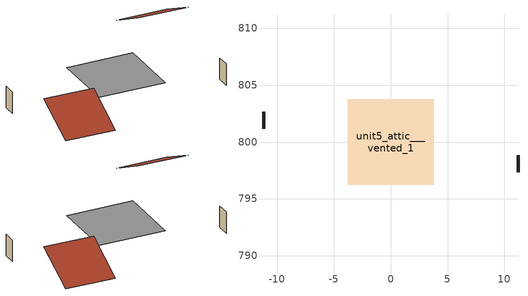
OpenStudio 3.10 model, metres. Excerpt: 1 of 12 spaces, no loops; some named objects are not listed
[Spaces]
unit5_attic___vented_1
 floor to unit5_conditioned_space_1 (unit5_Floor2_5_construction_Reversed): -3.77,796.23 -3.77,803.77 3.77,803.77 3.77,796.23 z2.44
 wall outside (unit5_Wall6_5_construction): 11.19,797.36 11.19,798.81 z0:2.44
 wall outside (unit5_Wall5_5_construction): -11.19,802.64 -11.19,801.19 z0:2.44
 roof outside (unit5_Roof2_5_construction): -5.56,788.81,2.44 -5.56,793.85,4.96 -11.19,793.85,4.96 -11.19,788.81,2.44
 roof outside (unit5_Roof1_5_construction): 5.56,811.19,2.44 5.56,806.15,4.96 11.19,806.15,4.96 11.19,811.19,2.44
[Site]
unit1_Buffalo_Niagara_Intl_Ap_NY: Latitude {deg}=42.93; Longitude {deg}=-78.73; Time Zone {hr}=-5; Elevation {m}=215; Terrain=Suburbs; Keep Site Location Information=Yes
[Site:GroundTemperature:Shallow]
4.30207, 2.29327, 2.1324, 3.08568, 6.91256, 10.7216, 14.0239, 16.1158, 16.2935, 14.5921, 11.374, 7.68183
[Site:WaterMainsTemperature]
Calculation Method=Schedule; Temperature Schedule=unit1_mains_temperature_schedule
[Building]
Building 1
[Construction]
unit5_Floor2_5_construction_Reversed: unit5_gypsum_board, unit5_ceiling_stud_and_cavity, unit5_ceiling_loosefill_ins
unit5_Wall6_5_construction; unit5_Wall5_5_construction: unit5_wood_siding, unit5_osb_sheathing_0_5_in__1, unit5_wall_stud_and_cavity_1
unit5_Roof2_5_construction; unit5_Roof1_5_construction: unit5_asphalt_or_fiberglass_shingles, unit5_roof_rigid_ins, unit5_osb_sheathing_0_5_in_
[Material] Roughness=Rough; Thermal Absorptance=0.9
Name | Thickness {m} | Conductivity {W/m-K} | Density {kg/m3} | Specific Heat {J/kg-K} | Solar Absorptance | Visible Absorptance
unit5_ceiling_stud_and_cavity | 0.1397 | 0.0824711 | 65.682 | 1177.47 | 0.7 | 0.7
unit5_ceiling_loosefill_ins | 0.169333 | 0.0480833 | 16.02 | 1046.75 | 0.7 | 0.7
unit5_wall_stud_and_cavity_1 | 0.1397 | 0.727959 | 139.0536 | 1170.24 | 0.6 | 0.6
unit5_gypsum_board | 0.0127 | 0.160291 | 801 | 837.4 | 0.6 | 0.6
unit5_osb_sheathing_0_5_in__1 | 0.0127 | 0.115458 | 512.64 | 1214.23 | 0.7 | 0.7
unit5_wood_siding | 0.0254 | 0.102417 | 544.68 | 1172.36 | 0.7 | 0.7
unit5_osb_sheathing_0_5_in_ | 0.0127 | 0.115458 | 512.64 | 1214.23 | 0.6 | 0.6
unit5_roof_rigid_ins | 0.00281632 | 0.029427 | 32.04 | 1214.23 | 0.7 | 0.7
unit5_asphalt_or_fiberglass_shingles | 0.00635 | 0.162714 | 1121.4 | 1465.45 | 0.85 | 0.85
[Foundation:Kiva:Settings]
Soil Conductivity {W/m-K}=1.731; Soil Density {kg/m3}=1842.3; Soil Specific Heat {J/kg-K}=418.7; Ground Solar Absorptivity=0.9; Ground Thermal Absorptivity=0.9; Ground Surface Roughness {m}=0.03; Far-Field Width {m}=40; Deep-Ground Boundary Condition=ZeroFlux; Deep-Ground Depth {m}=40; Minimum Cell Dimension {m}=0.2; Maximum Cell Growth Coefficient=3; Simulation Timestep=Timestep
[EnergyManagementSystem:Actuator] Actuated Component Type=OtherEquipment; Actuated Component Control Type=Power Level; Zone or Space=unit5_attic___vented_1
Name | Actuated Component
unit5_central_ac_and_furnace_airloop_0_SupSensLkToDZ_act | unit5_central_ac_and_furnace_airloop_0_SupSensLkToDZ
unit5_central_ac_and_furnace_airloop_0_RetCondToDZ_act | unit5_central_ac_and_furnace_airloop_0_RetCondToDZ
unit5_central_ac_and_furnace_airloop_0_SupCondToDZ_act | unit5_central_ac_and_furnace_airloop_0_SupCondToDZ
unit5_central_ac_and_furnace_airloop_0_SupLatLkToDZ_act | unit5_central_ac_and_furnace_airloop_0_SupLatLkToDZ
[SpaceInfiltration:DesignFlowRate]
unit5_attic_vented_1_duct_leakage_imbalance_infil_flow: Space or SpaceType=unit5_attic___vented_1; Schedule=unit5_Always_On_Discrete; Design Flow Rate Calculation Method=Flow/Space; Design Flow Rate {m3/s}=0; Density Basis=Outdoor
[OtherEquipment] Space or SpaceType=unit5_attic___vented_1; Schedule=unit5_Always_On_Discrete
Name | Other Equipment Definition
unit5_central_ac_and_furnace_airloop_0_SupLatLkToDZ | unit5_central_ac_and_furnace_airloop_0_SupLatLkToDZ
unit5_central_ac_and_furnace_airloop_0_SupSensLkToDZ | unit5_central_ac_and_furnace_airloop_0_SupSensLkToDZ
unit5_central_ac_and_furnace_airloop_0_RetCondToDZ | unit5_central_ac_and_furnace_airloop_0_RetCondToDZ
unit5_central_ac_and_furnace_airloop_0_SupCondToDZ | unit5_central_ac_and_furnace_airloop_0_SupCondToDZ
[OtherEquipment:Definition] Design Level Calculation Method=EquipmentLevel; Design Level {W}=0; Fraction Radiant=0; Fraction Lost=0
Name | Fraction Latent
unit5_central_ac_and_furnace_airloop_0_SupLatLkToDZ | 1
unit5_central_ac_and_furnace_airloop_0_SupSensLkToDZ; unit5_central_ac_and_furnace_airloop_0_RetCondToDZ; unit5_central_ac_and_furnace_airloop_0_SupCondToDZ | 0
[EnergyManagementSystem:Program]
unit1_central_ac_and_furnace_airloop_0_duct_program: Set unit1_central_ac_and_furnace_airloop_AH_MFR = unit1_central_ac_and_furnace_airloop_AH_MFR_s; Set unit1_central_ac_and_furnace_airloop_Fan_RTF = 0; Set unit1_central_ac_and_furnace_airloop_Fan_RTF = unit1_central_ac_and_furnace_airloop_Fan_RTF + unit1_central_ac_and_furnace_airloop_Fan_RTF_s; Set unit1_central_ac_and_furnace_airloop_Fan_RTF = unit1_central_ac_and_furnace_airloop_Fan_RTF + unit1_central_ac_and_furnace_airloop_Fan_RTF_s_1; Set unit1_central_ac_and_furnace_airloop_AH_VFR = unit1_central_ac_and_furnace_airloop_AH_VFR_s; Set unit1_central_ac_and_furnace_airloop_AH_Tout = unit1_central_ac_and_furnace_airloop_AH_Tout_s; Set unit1_central_ac_and_furnace_airloop_AH_Wout = unit1_central_ac_and_furnace_airloop_AH_Wout_s; Set unit1_central_ac_and_furnace_airloop_RA_T = unit1_central_ac_and_furnace_airloop_RA_T_s; Set unit1_central_ac_and_furnace_airloop_Ra_W = unit1_central_ac_and_furnace_airloop_Ra_W_s; Set unit1_central_ac_and_furnace_airloop_0_DZ_T = unit1_central_ac_and_furnace_airloop_0_DZ_T_s; Set unit1_central_ac_and_furnace_airloop_0_DZ_W = unit1_central_ac_and_furnace_airloop_0_DZ_W_s; Run unit1_central_ac_and_furnace_airloop_0_duct_subroutine; Set unit1_central_ac_and_furnace_airloop_0_SupSensLkToCond_act = unit1_central_ac_and_furnace_airloop_0_SupSensLkToCond; Set unit1_central_ac_and_furnace_airloop_0_SupLatLkToCond_act = unit1_central_ac_and_furnace_airloop_0_SupLatLkToCond; Set unit1_central_ac_and_furnace_airloop_0_SupCondToLv_act = unit1_central_ac_and_furnace_airloop_0_SupCondToLv; Set unit1_central_ac_and_furnace_airloop_0_RetSensLkToRP_act = unit1_central_ac_and_furnace_airloop_0_RetSensLkToRP; Set unit1_central_ac_and_furnace_airloop_0_RetLatLkToRP_act = unit1_central_ac_and_furnace_airloop_0_RetLatLkToRP; Set unit1_central_ac_and_furnace_airloop_0_RetCondToRP_act = unit1_central_ac_and_furnace_airloop_0_RetCondToRP; Set unit1_central_ac_and_furnace_airloop_0_RetCondToDZ_act = unit1_central_ac_and_furnace_airloop_0_RetCondToDZ; Set unit1_central_ac_and_furnace_airloop_0_SupCondToDZ_act = unit1_central_ac_and_furnace_airloop_0_SupCondToDZ; Set unit1_central_ac_and_furnace_airloop_0_SupSensLkToDZ_act = unit1_central_ac_and_furnace_airloop_0_SupSensLkToDZ; Set unit1_central_ac_and_furnace_airloop_0_SupLatLkToDZ_act = unit1_central_ac_and_furnace_airloop_0_SupLatLkToDZ; Set unit1_central_ac_and_furnace_airloop_0_ZoneMixDZToCond_mix_act = unit1_central_ac_and_furnace_airloop_0_ZoneMixDZToCond; Set unit1_central_ac_and_furnace_airloop_0_ZoneMixCondToDZ_mix_act = unit1_central_ac_and_furnace_airloop_0_ZoneMixCondToDZ
unit1_fridge_schedule_program: Set Tin = unit1_fridge_tin_s*(9.0/5.0)+32.0; Set unit1_fridge_schedule_act = 0; If (Hour == 0); Set unit1_fridge_schedule_act = (-0.487+0.019*Tin); ElseIf (Hour == 1); Set unit1_fridge_schedule_act = (-0.34+0.016*Tin); ElseIf (Hour == 2); Set unit1_fridge_schedule_act = (-0.37+0.017*Tin); ElseIf (Hour == 3); Set unit1_fridge_schedule_act = (-0.361+0.016*Tin); ElseIf (Hour == 4); Set unit1_fridge_schedule_act = (-0.515+0.018*Tin); ElseIf (Hour == 5); Set unit1_fridge_schedule_act = (-0.684+0.021*Tin); ElseIf (Hour == 6); Set unit1_fridge_schedule_act = (-0.471+0.019*Tin); ElseIf (Hour == 7); Set unit1_fridge_schedule_act = (-0.159+0.015*Tin); ElseIf (Hour == 8); Set unit1_fridge_schedule_act = (-0.079+0.015*Tin); ElseIf (Hour == 9); Set unit1_fridge_schedule_act = (-0.417+0.019*Tin); ElseIf (Hour == 10); Set unit1_fridge_schedule_act = (-0.411+0.018*Tin); ElseIf (Hour == 11); Set unit1_fridge_schedule_act = (-0.386+0.018*Tin); ElseIf (Hour == 12); Set unit1_fridge_schedule_act = (-0.24+0.016*Tin); ElseIf (Hour == 13); Set unit1_fridge_schedule_act = (-0.314+0.017*Tin); ElseIf (Hour == 14); Set unit1_fridge_schedule_act = (-0.16+0.015*Tin); ElseIf (Hour == 15); Set unit1_fridge_schedule_act = (-0.121+0.015*Tin); ElseIf (Hour == 16); Set unit1_fridge_schedule_act = (-0.469+0.02*Tin); ElseIf (Hour == 17); Set unit1_fridge_schedule_act = (-0.412+0.02*Tin); ElseIf (Hour == 18); Set unit1_fridge_schedule_act = (-0.091+0.017*Tin); ElseIf (Hour == 19); Set unit1_fridge_schedule_act = (0.077+0.014*Tin); ElseIf (Hour == 20); Set unit1_fridge_schedule_act = (-0.118+0.016*Tin); ElseIf (Hour == 21); Set unit1_fridge_schedule_act = (-0.247+0.017*Tin); ElseIf (Hour == 22); Set unit1_fridge_schedule_act = (-0.445+0.019*Tin); ElseIf (Hour == 23); Set unit1_fridge_schedule_act = (-0.544+0.02*Tin); EndIf
unit1_water_heater_EC_adj: If WarmupFlag == 0; Set dhw_e_cons = unit1_water_heater_energy + unit1_water_heater_on_cycle_parasitic + unit1_water_heater_off_cycle_parasitic; Set unit1_water_heater_ec_adj_act = 0.0 * dhw_e_cons / 1; EndIf
unit1_central_ac_and_furnace_supply_fan_disaggregate_program_1: Set unit1_central_ac_and_furnace_supply_fan_primary_htg = 0; If unit1_central_ac_and_furnace_htg_coil_s > 0; Set unit1_central_ac_and_furnace_supply_fan_primary_htg = unit1_central_ac_and_furnace_supply_fan_s_1; EndIf
unit1_central_ac_and_furnace_supply_fan_disaggregate_program: Set unit1_central_ac_and_furnace_supply_fan_clg = 0; If unit1_central_ac_and_furnace_clg_coil_s > 0; Set unit1_central_ac_and_furnace_supply_fan_clg = unit1_central_ac_and_furnace_supply_fan_s; EndIf
unit2_infil_program: Set p_m = 0.14; Set p_s = 0.22; Set s_m = 270; Set s_s = 370; Set z_m = 9.99744; Set z_s = 2.4384; Set f_t = (((s_m/z_m)^p_m)*((z_s/s_s)^p_s)); Set Tdiff = unit2_tin_s-unit2_tout_s; Set dT = @Abs Tdiff; Set c = 0.0085; Set Cs = 0.0654; Set Cw = 0.1488; Set n = 0.65; Set sft = (f_t*0.54); Set temp1 = ((c*Cw)*((sft*unit2_site_vw_s)^(2*n)))^2; Set Qinf = (((c*Cs*(dT^n))^2)+temp1)^0.5; Set Qinf = (@Max Qinf 0); Set unit2_mech_vent_house_fan_sensible_load_act = 0.0; Set unit2_mech_vent_house_fan_latent_load_act = 0.0; Set OASupInPb = unit2_out_pb_s; Set OASupInTemp = unit2_tout_s; Set OASupInW = unit2_out_wt_s; Set OASupRho = (@RhoAirFnPbTdbW OASupInPb OASupInTemp OASupInW); Set OASupCp = (@CpAirFnW OASupInW); Set OASupInEnth = (@HFnTdbW OASupInTemp OASupInW); Set ZoneTemp = unit2_tin_s; Set ZoneW = unit2_win_s; Set ZoneCp = (@CpAirFnW ZoneW); Set ZoneAirEnth = (@HFnTdbW ZoneTemp ZoneW); Set unit2_mech_vent_house_fan_cfis_act = 0.0; Set QWHV_cfis_sup = 0.0; Set QWHV_cfis_suppl_sup = 0.0; Set QWHV_cfis_suppl_exh = 0.0; Set Qrange = 0; Set Qrange = Qrange + 0.04719 * unit2_mech_vent_range_fan_0_sch_s; Set Qbath = 0; Set Qbath = Qbath + 0.04719 * unit2_mech_vent_bath_fan_0_sch_s; Set Qdryer = 0; Set Qdryer = Qdryer + 0.0917 * unit2_clothes_dryer_exhaust_0_sch_s; Set QWHV_sup = 0.0; Set QWHV_exh = 0.0; Set Qsupply = QWHV_sup + QWHV_cfis_sup + QWHV_cfis_suppl_sup; Set Qexhaust = Qrange + Qbath + Qdryer + QWHV_exh + QWHV_cfis_suppl_exh; Set Qfan = (@Max Qexhaust Qsupply); Set Qducts = 0; Set Qducts = Qducts - unit2_central_ac_and_furnace_airloop_0_DuctImbalLkSupFanEquivCond; Set Qducts = Qducts + unit2_central_ac_and_furnace_airloop_0_DuctImbalLkExhFanEquivCond; If Qducts < 0; Set Qsupply = Qsupply - Qducts; Else; Set Qexhaust = Qexhaust + Qducts; EndIf; Set Qfan_with_ducts = (@Max Qexhaust Qsupply); Set Qimb = (@Abs (Qsupply - Qexhaust)); If Qinf + Qimb > 0; Set Qtot = Qfan_with_ducts + (Qinf^2) / (Qinf + Qimb); Else; Set Qtot = Qfan_with_ducts; EndIf; Set Qinf_adj = Qtot - Qfan; Set unit2_infil_flow_act = Qinf_adj; Set unit2_infil_program_Qinf = Qinf_adj; Set unit2_infil_program_Qfan = Qfan; Set Qload = Qfan; Set Effectiveness_Sens = 0.0; Set Effectiveness_Lat = 0.0; Set Fan_MFR = Qload * OASupRho; Set ZoneInEnth = OASupInEnth; Set ZoneInTemp = OASupInTemp; Set FanTotalToCond = Fan_MFR * (ZoneInEnth - ZoneAirEnth); Set FanSensToCond = Fan_MFR * ZoneCp * (ZoneInTemp - ZoneTemp); Set FanLatToCond = FanTotalToCond - FanSensToCond; Set unit2_mech_vent_house_fan_sensible_load_act = unit2_mech_vent_house_fan_sensible_load_act + FanSensToCond; Set unit2_mech_vent_house_fan_latent_load_act = unit2_mech_vent_house_fan_latent_load_act + FanLatToCond
unit2_natural_vent_program: Set Tin = unit2_tin_s; Set Tout = unit2_tout_s; Set Wout = unit2_out_wt_s; Set Pbar = unit2_out_pb_s; Set Phiout = (@RhFnTdbWPb Tout Wout Pbar); Set MaxHR = 0.0115; Set Tnvsp = (unit2_htg_sp_s + unit2_clg_sp_s) / 2; Set NVavail = unit2_natural_vent_s; Set ClgSsnAvail = unit2_cool_season; Set Qnv = 0; Set Qwhf = 0; Set unit2_whole_house_fan_act = 0; If ((Wout < MaxHR) && (Tin > Tout) && (Tin > Tnvsp) && (ClgSsnAvail > 0)); Set WHF_Flow = 0; Set Adj = (Tin-Tnvsp)/(Tin-Tout); Set Adj = (@Min Adj 1); Set Adj = (@Max Adj 0); If (WHF_Flow > 0); Set Qwhf = WHF_Flow*Adj; Set WHF_W = 0; Set unit2_whole_house_fan_act = WHF_W*Adj; ElseIf (NVavail > 0); Set NVArea = 5639.400334080001; Set Cs = 8.968567957270247e-05; Set Cw = 2.2169590796800036e-05; Set Tdiff = Tin-Tout; Set dT = (@Abs Tdiff); Set Vwind = unit2_site_vw_s; Set SGNV = NVArea*Adj*((((Cs*dT)+(Cw*(Vwind^2)))^0.5)/1000); Set MaxNV = 0.7689597007872001; Set Qnv = (@Min SGNV MaxNV); EndIf; EndIf; Set unit2_natural_vent_flow_act = Qnv; Set unit2_whole_house_fan_flow_act = Qwhf; Set unit2_natural_vent_program_Qnv = Qnv; Set unit2_natural_vent_program_Qwhf = Qwhf
unit2_central_ac_and_furnace_airloop_0_duct_program: Set unit2_central_ac_and_furnace_airloop_AH_MFR = unit2_central_ac_and_furnace_airloop_AH_MFR_s; Set unit2_central_ac_and_furnace_airloop_Fan_RTF = 0; Set unit2_central_ac_and_furnace_airloop_Fan_RTF = unit2_central_ac_and_furnace_airloop_Fan_RTF + unit2_central_ac_and_furnace_airloop_Fan_RTF_s; Set unit2_central_ac_and_furnace_airloop_Fan_RTF = unit2_central_ac_and_furnace_airloop_Fan_RTF + unit2_central_ac_and_furnace_airloop_Fan_RTF_s_1; Set unit2_central_ac_and_furnace_airloop_AH_VFR = unit2_central_ac_and_furnace_airloop_AH_VFR_s; Set unit2_central_ac_and_furnace_airloop_AH_Tout = unit2_central_ac_and_furnace_airloop_AH_Tout_s; Set unit2_central_ac_and_furnace_airloop_AH_Wout = unit2_central_ac_and_furnace_airloop_AH_Wout_s; Set unit2_central_ac_and_furnace_airloop_RA_T = unit2_central_ac_and_furnace_airloop_RA_T_s; Set unit2_central_ac_and_furnace_airloop_Ra_W = unit2_central_ac_and_furnace_airloop_Ra_W_s; Set unit2_central_ac_and_furnace_airloop_0_DZ_T = unit2_central_ac_and_furnace_airloop_0_DZ_T_s; Set unit2_central_ac_and_furnace_airloop_0_DZ_W = unit2_central_ac_and_furnace_airloop_0_DZ_W_s; Run unit2_central_ac_and_furnace_airloop_0_duct_subroutine; Set unit2_central_ac_and_furnace_airloop_0_SupSensLkToCond_act = unit2_central_ac_and_furnace_airloop_0_SupSensLkToCond; Set unit2_central_ac_and_furnace_airloop_0_SupLatLkToCond_act = unit2_central_ac_and_furnace_airloop_0_SupLatLkToCond; Set unit2_central_ac_and_furnace_airloop_0_SupCondToLv_act = unit2_central_ac_and_furnace_airloop_0_SupCondToLv; Set unit2_central_ac_and_furnace_airloop_0_RetSensLkToRP_act = unit2_central_ac_and_furnace_airloop_0_RetSensLkToRP; Set unit2_central_ac_and_furnace_airloop_0_RetLatLkToRP_act = unit2_central_ac_and_furnace_airloop_0_RetLatLkToRP; Set unit2_central_ac_and_furnace_airloop_0_RetCondToRP_act = unit2_central_ac_and_furnace_airloop_0_RetCondToRP; Set unit2_central_ac_and_furnace_airloop_0_RetCondToDZ_act = unit2_central_ac_and_furnace_airloop_0_RetCondToDZ; Set unit2_central_ac_and_furnace_airloop_0_SupCondToDZ_act = unit2_central_ac_and_furnace_airloop_0_SupCondToDZ; Set unit2_central_ac_and_furnace_airloop_0_SupSensLkToDZ_act = unit2_central_ac_and_furnace_airloop_0_SupSensLkToDZ; Set unit2_central_ac_and_furnace_airloop_0_SupLatLkToDZ_act = unit2_central_ac_and_furnace_airloop_0_SupLatLkToDZ
unit2_fridge_schedule_program: Set Tin = unit2_fridge_tin_s*(9.0/5.0)+32.0; Set unit2_fridge_schedule_act = 0; If (Hour == 0); Set unit2_fridge_schedule_act = (-0.487+0.019*Tin); ElseIf (Hour == 1); Set unit2_fridge_schedule_act = (-0.34+0.016*Tin); ElseIf (Hour == 2); Set unit2_fridge_schedule_act = (-0.37+0.017*Tin); ElseIf (Hour == 3); Set unit2_fridge_schedule_act = (-0.361+0.016*Tin); ElseIf (Hour == 4); Set unit2_fridge_schedule_act = (-0.515+0.018*Tin); ElseIf (Hour == 5); Set unit2_fridge_schedule_act = (-0.684+0.021*Tin); ElseIf (Hour == 6); Set unit2_fridge_schedule_act = (-0.471+0.019*Tin); ElseIf (Hour == 7); Set unit2_fridge_schedule_act = (-0.159+0.015*Tin); ElseIf (Hour == 8); Set unit2_fridge_schedule_act = (-0.079+0.015*Tin); ElseIf (Hour == 9); Set unit2_fridge_schedule_act = (-0.417+0.019*Tin); ElseIf (Hour == 10); Set unit2_fridge_schedule_act = (-0.411+0.018*Tin); ElseIf (Hour == 11); Set unit2_fridge_schedule_act = (-0.386+0.018*Tin); ElseIf (Hour == 12); Set unit2_fridge_schedule_act = (-0.24+0.016*Tin); ElseIf (Hour == 13); Set unit2_fridge_schedule_act = (-0.314+0.017*Tin); ElseIf (Hour == 14); Set unit2_fridge_schedule_act = (-0.16+0.015*Tin); ElseIf (Hour == 15); Set unit2_fridge_schedule_act = (-0.121+0.015*Tin); ElseIf (Hour == 16); Set unit2_fridge_schedule_act = (-0.469+0.02*Tin); ElseIf (Hour == 17); Set unit2_fridge_schedule_act = (-0.412+0.02*Tin); ElseIf (Hour == 18); Set unit2_fridge_schedule_act = (-0.091+0.017*Tin); ElseIf (Hour == 19); Set unit2_fridge_schedule_act = (0.077+0.014*Tin); ElseIf (Hour == 20); Set unit2_fridge_schedule_act = (-0.118+0.016*Tin); ElseIf (Hour == 21); Set unit2_fridge_schedule_act = (-0.247+0.017*Tin); ElseIf (Hour == 22); Set unit2_fridge_schedule_act = (-0.445+0.019*Tin); ElseIf (Hour == 23); Set unit2_fridge_schedule_act = (-0.544+0.02*Tin); EndIf
unit2_water_heater_EC_adj: If WarmupFlag == 0; Set dhw_e_cons = unit2_water_heater_energy + unit2_water_heater_on_cycle_parasitic + unit2_water_heater_off_cycle_parasitic; Set unit2_water_heater_ec_adj_act = 0.0 * dhw_e_cons / 1; EndIf
unit2_central_ac_and_furnace_supply_fan_disaggregate_program_1: Set unit2_central_ac_and_furnace_supply_fan_primary_htg = 0; If unit2_central_ac_and_furnace_htg_coil_s > 0; Set unit2_central_ac_and_furnace_supply_fan_primary_htg = unit2_central_ac_and_furnace_supply_fan_s_1; EndIf
unit2_central_ac_and_furnace_supply_fan_disaggregate_program: Set unit2_central_ac_and_furnace_supply_fan_clg = 0; If unit2_central_ac_and_furnace_clg_coil_s > 0; Set unit2_central_ac_and_furnace_supply_fan_clg = unit2_central_ac_and_furnace_supply_fan_s; EndIf
unit3_infil_program: Set p_m = 0.14; Set p_s = 0.22; Set s_m = 270; Set s_s = 370; Set z_m = 9.99744; Set z_s = 2.4384; Set f_t = (((s_m/z_m)^p_m)*((z_s/s_s)^p_s)); Set Tdiff = unit3_tin_s-unit3_tout_s; Set dT = @Abs Tdiff; Set c = 0.0085; Set Cs = 0.0654; Set Cw = 0.1488; Set n = 0.65; Set sft = (f_t*0.54); Set temp1 = ((c*Cw)*((sft*unit3_site_vw_s)^(2*n)))^2; Set Qinf = (((c*Cs*(dT^n))^2)+temp1)^0.5; Set Qinf = (@Max Qinf 0); Set unit3_mech_vent_house_fan_sensible_load_act = 0.0; Set unit3_mech_vent_house_fan_latent_load_act = 0.0; Set OASupInPb = unit3_out_pb_s; Set OASupInTemp = unit3_tout_s; Set OASupInW = unit3_out_wt_s; Set OASupRho = (@RhoAirFnPbTdbW OASupInPb OASupInTemp OASupInW); Set OASupCp = (@CpAirFnW OASupInW); Set OASupInEnth = (@HFnTdbW OASupInTemp OASupInW); Set ZoneTemp = unit3_tin_s; Set ZoneW = unit3_win_s; Set ZoneCp = (@CpAirFnW ZoneW); Set ZoneAirEnth = (@HFnTdbW ZoneTemp ZoneW); Set unit3_mech_vent_house_fan_cfis_act = 0.0; Set QWHV_cfis_sup = 0.0; Set QWHV_cfis_suppl_sup = 0.0; Set QWHV_cfis_suppl_exh = 0.0; Set Qrange = 0; Set Qrange = Qrange + 0.04719 * unit3_mech_vent_range_fan_0_sch_s; Set Qbath = 0; Set Qbath = Qbath + 0.04719 * unit3_mech_vent_bath_fan_0_sch_s; Set Qdryer = 0; Set Qdryer = Qdryer + 0.15958 * unit3_clothes_dryer_exhaust_0_sch_s; Set QWHV_sup = 0.0; Set QWHV_exh = 0.0; Set Qsupply = QWHV_sup + QWHV_cfis_sup + QWHV_cfis_suppl_sup; Set Qexhaust = Qrange + Qbath + Qdryer + QWHV_exh + QWHV_cfis_suppl_exh; Set Qfan = (@Max Qexhaust Qsupply); Set Qducts = 0; Set Qducts = Qducts - unit3_central_ac_and_furnace_airloop_0_DuctImbalLkSupFanEquivCond; Set Qducts = Qducts + unit3_central_ac_and_furnace_airloop_0_DuctImbalLkExhFanEquivCond; If Qducts < 0; Set Qsupply = Qsupply - Qducts; Else; Set Qexhaust = Qexhaust + Qducts; EndIf; Set Qfan_with_ducts = (@Max Qexhaust Qsupply); Set Qimb = (@Abs (Qsupply - Qexhaust)); If Qinf + Qimb > 0; Set Qtot = Qfan_with_ducts + (Qinf^2) / (Qinf + Qimb); Else; Set Qtot = Qfan_with_ducts; EndIf; Set Qinf_adj = Qtot - Qfan; Set unit3_infil_flow_act = Qinf_adj; Set unit3_infil_program_Qinf = Qinf_adj; Set unit3_infil_program_Qfan = Qfan; Set Qload = Qfan; Set Effectiveness_Sens = 0.0; Set Effectiveness_Lat = 0.0; Set Fan_MFR = Qload * OASupRho; Set ZoneInEnth = OASupInEnth; Set ZoneInTemp = OASupInTemp; Set FanTotalToCond = Fan_MFR * (ZoneInEnth - ZoneAirEnth); Set FanSensToCond = Fan_MFR * ZoneCp * (ZoneInTemp - ZoneTemp); Set FanLatToCond = FanTotalToCond - FanSensToCond; Set unit3_mech_vent_house_fan_sensible_load_act = unit3_mech_vent_house_fan_sensible_load_act + FanSensToCond; Set unit3_mech_vent_house_fan_latent_load_act = unit3_mech_vent_house_fan_latent_load_act + FanLatToCond
unit3_natural_vent_program: Set Tin = unit3_tin_s; Set Tout = unit3_tout_s; Set Wout = unit3_out_wt_s; Set Pbar = unit3_out_pb_s; Set Phiout = (@RhFnTdbWPb Tout Wout Pbar); Set MaxHR = 0.0115; Set Tnvsp = (unit3_htg_sp_s + unit3_clg_sp_s) / 2; Set NVavail = unit3_natural_vent_s; Set ClgSsnAvail = unit3_cool_season; Set Qnv = 0; Set Qwhf = 0; Set unit3_whole_house_fan_act = 0; If ((Wout < MaxHR) && (Tin > Tout) && (Tin > Tnvsp) && (ClgSsnAvail > 0)); Set WHF_Flow = 0; Set Adj = (Tin-Tnvsp)/(Tin-Tout); Set Adj = (@Min Adj 1); Set Adj = (@Max Adj 0); If (WHF_Flow > 0); Set Qwhf = WHF_Flow*Adj; Set WHF_W = 0; Set unit3_whole_house_fan_act = WHF_W*Adj; ElseIf (NVavail > 0); Set NVArea = 5639.400334080001; Set Cs = 8.968567957270247e-05; Set Cw = 2.2169590796800036e-05; Set Tdiff = Tin-Tout; Set dT = (@Abs Tdiff); Set Vwind = unit3_site_vw_s; Set SGNV = NVArea*Adj*((((Cs*dT)+(Cw*(Vwind^2)))^0.5)/1000); Set MaxNV = 0.7689597007872001; Set Qnv = (@Min SGNV MaxNV); EndIf; EndIf; Set unit3_natural_vent_flow_act = Qnv; Set unit3_whole_house_fan_flow_act = Qwhf; Set unit3_natural_vent_program_Qnv = Qnv; Set unit3_natural_vent_program_Qwhf = Qwhf
unit3_central_ac_and_furnace_airloop_0_duct_program: Set unit3_central_ac_and_furnace_airloop_AH_MFR = unit3_central_ac_and_furnace_airloop_AH_MFR_s; Set unit3_central_ac_and_furnace_airloop_Fan_RTF = 0; Set unit3_central_ac_and_furnace_airloop_Fan_RTF = unit3_central_ac_and_furnace_airloop_Fan_RTF + unit3_central_ac_and_furnace_airloop_Fan_RTF_s; Set unit3_central_ac_and_furnace_airloop_Fan_RTF = unit3_central_ac_and_furnace_airloop_Fan_RTF + unit3_central_ac_and_furnace_airloop_Fan_RTF_s_1; Set unit3_central_ac_and_furnace_airloop_AH_VFR = unit3_central_ac_and_furnace_airloop_AH_VFR_s; Set unit3_central_ac_and_furnace_airloop_AH_Tout = unit3_central_ac_and_furnace_airloop_AH_Tout_s; Set unit3_central_ac_and_furnace_airloop_AH_Wout = unit3_central_ac_and_furnace_airloop_AH_Wout_s; Set unit3_central_ac_and_furnace_airloop_RA_T = unit3_central_ac_and_furnace_airloop_RA_T_s; Set unit3_central_ac_and_furnace_airloop_Ra_W = unit3_central_ac_and_furnace_airloop_Ra_W_s; Set unit3_central_ac_and_furnace_airloop_0_DZ_T = unit3_central_ac_and_furnace_airloop_0_DZ_T_s; Set unit3_central_ac_and_furnace_airloop_0_DZ_W = unit3_central_ac_and_furnace_airloop_0_DZ_W_s; Run unit3_central_ac_and_furnace_airloop_0_duct_subroutine; Set unit3_central_ac_and_furnace_airloop_0_SupSensLkToCond_act = unit3_central_ac_and_furnace_airloop_0_SupSensLkToCond; Set unit3_central_ac_and_furnace_airloop_0_SupLatLkToCond_act = unit3_central_ac_and_furnace_airloop_0_SupLatLkToCond; Set unit3_central_ac_and_furnace_airloop_0_SupCondToLv_act = unit3_central_ac_and_furnace_airloop_0_SupCondToLv; Set unit3_central_ac_and_furnace_airloop_0_RetSensLkToRP_act = unit3_central_ac_and_furnace_airloop_0_RetSensLkToRP; Set unit3_central_ac_and_furnace_airloop_0_RetLatLkToRP_act = unit3_central_ac_and_furnace_airloop_0_RetLatLkToRP; Set unit3_central_ac_and_furnace_airloop_0_RetCondToRP_act = unit3_central_ac_and_furnace_airloop_0_RetCondToRP; Set unit3_central_ac_and_furnace_airloop_0_RetCondToDZ_act = unit3_central_ac_and_furnace_airloop_0_RetCondToDZ; Set unit3_central_ac_and_furnace_airloop_0_SupCondToDZ_act = unit3_central_ac_and_furnace_airloop_0_SupCondToDZ; Set unit3_central_ac_and_furnace_airloop_0_SupSensLkToDZ_act = unit3_central_ac_and_furnace_airloop_0_SupSensLkToDZ; Set unit3_central_ac_and_furnace_airloop_0_SupLatLkToDZ_act = unit3_central_ac_and_furnace_airloop_0_SupLatLkToDZ
unit3_fridge_schedule_program: Set Tin = unit3_fridge_tin_s*(9.0/5.0)+32.0; Set unit3_fridge_schedule_act = 0; If (Hour == 0); Set unit3_fridge_schedule_act = (-0.487+0.019*Tin); ElseIf (Hour == 1); Set unit3_fridge_schedule_act = (-0.34+0.016*Tin); ElseIf (Hour == 2); Set unit3_fridge_schedule_act = (-0.37+0.017*Tin); ElseIf (Hour == 3); Set unit3_fridge_schedule_act = (-0.361+0.016*Tin); ElseIf (Hour == 4); Set unit3_fridge_schedule_act = (-0.515+0.018*Tin); ElseIf (Hour == 5); Set unit3_fridge_schedule_act = (-0.684+0.021*Tin); ElseIf (Hour == 6); Set unit3_fridge_schedule_act = (-0.471+0.019*Tin); ElseIf (Hour == 7); Set unit3_fridge_schedule_act = (-0.159+0.015*Tin); ElseIf (Hour == 8); Set unit3_fridge_schedule_act = (-0.079+0.015*Tin); ElseIf (Hour == 9); Set unit3_fridge_schedule_act = (-0.417+0.019*Tin); ElseIf (Hour == 10); Set unit3_fridge_schedule_act = (-0.411+0.018*Tin); ElseIf (Hour == 11); Set unit3_fridge_schedule_act = (-0.386+0.018*Tin); ElseIf (Hour == 12); Set unit3_fridge_schedule_act = (-0.24+0.016*Tin); ElseIf (Hour == 13); Set unit3_fridge_schedule_act = (-0.314+0.017*Tin); ElseIf (Hour == 14); Set unit3_fridge_schedule_act = (-0.16+0.015*Tin); ElseIf (Hour == 15); Set unit3_fridge_schedule_act = (-0.121+0.015*Tin); ElseIf (Hour == 16); Set unit3_fridge_schedule_act = (-0.469+0.02*Tin); ElseIf (Hour == 17); Set unit3_fridge_schedule_act = (-0.412+0.02*Tin); ElseIf (Hour == 18); Set unit3_fridge_schedule_act = (-0.091+0.017*Tin); ElseIf (Hour == 19); Set unit3_fridge_schedule_act = (0.077+0.014*Tin); ElseIf (Hour == 20); Set unit3_fridge_schedule_act = (-0.118+0.016*Tin); ElseIf (Hour == 21); Set unit3_fridge_schedule_act = (-0.247+0.017*Tin); ElseIf (Hour == 22); Set unit3_fridge_schedule_act = (-0.445+0.019*Tin); ElseIf (Hour == 23); Set unit3_fridge_schedule_act = (-0.544+0.02*Tin); EndIf
unit3_water_heater_EC_adj: If WarmupFlag == 0; Set dhw_e_cons = unit3_water_heater_energy + unit3_water_heater_on_cycle_parasitic + unit3_water_heater_off_cycle_parasitic; Set unit3_water_heater_ec_adj_act = 0.0 * dhw_e_cons / 1; EndIf
[ZoneMixing] Schedule=unit5_Always_On_Continuous; Design Flow Rate Calculation Method=Flow/Zone; Design Flow Rate {m3/s}=0
Name | Zone or Space | Source Zone or Space
unit5_whole_house_fan_mix; unit5_central_ac_and_furnace_airloop_0_ZoneMixCondToDZ_mix | unit5_attic___vented | unit5_conditioned_space
unit5_central_ac_and_furnace_airloop_0_ZoneMixDZToCond_mix | unit5_conditioned_space | unit5_attic___vented
[Space]
unit5_attic___vented_1: Thermal Zone=unit5_attic___vented; Building Unit=unit5_Building_Unit_1; Volume {m3}=31.8822
[ThermalZone]
unit5_attic___vented: Multiplier=1; Volume {m3}=31.8822; Use Ideal Air Loads=No
[Exterior:Lights]
Name | Exterior Lights Definition | Schedule
unit1_exterior_lighting | unit1_exterior_lighting | unit1_exterior_lighting_schedule
unit2_exterior_lighting | unit2_exterior_lighting | unit2_exterior_lighting_schedule
unit3_exterior_lighting | unit3_exterior_lighting | unit3_exterior_lighting_schedule
unit4_exterior_lighting | unit4_exterior_lighting | unit4_exterior_lighting_schedule
unit5_exterior_lighting | unit5_exterior_lighting | unit5_exterior_lighting_schedule
[Exterior:Lights:Definition] Design Level {W}=30.0444
unit1_exterior_lighting; unit2_exterior_lighting; unit3_exterior_lighting; unit4_exterior_lighting; unit5_exterior_lighting
[BuildingUnit]
unit5_Building_Unit_1
[Foundation:Kiva]
unit1_Foundation_Kiva_1: Initial Indoor Air Temperature {C}=0.1092; Wall Height Above Grade {m}=0; Wall Depth Below Slab {m}=0.2032
[SpaceInfiltration:EffectiveLeakageArea]
unit5_infil_attic___vented_1: Space or SpaceType=unit5_attic___vented_1; Schedule=unit5_Always_On_Discrete; Effective Air Leakage Area {cm2}=1891.94; Stack Coefficient=0.000117157; Wind Coefficient=1.14406e-05
[Schedule:FixedInterval]
unit1_mains_temperature_schedule: Interval Length {minutes}=1440; Start Month=1; Start Day=1; Value 1=8.20444; Value 2=8.13556; Value 3=8.06778; Value 4=8.00111; Value 5=7.93611; Value 6=7.87222; Value 7=7.80944; Value 8=7.74833; Value 9=7.68889; Value 10=7.63056; Value 11=7.57333; Value 12=7.51778; Value 13=7.46333; Value 14=7.41111; Value 15=7.35944; Value 16=7.31; Value 17=7.26167; Value 18=7.215; Value 19=7.17; Value 20=7.12611; Value 21=7.08389; Value 22=7.04389; Value 23=7.00444; Value 24=6.96722; Value 25=6.93167; Value 26=6.89778; Value 27=6.865; Value 28=6.83444; Value 29=6.805; Value 30=6.77722; Value 31=6.75167; Value 32=6.72722; Value 33=6.70444; Value 34=6.68389; Value 35=6.66444; Value 36=6.64722; Value 37=6.63111; Value 38=6.61722; Value 39=6.605; Value 40=6.59389; Value 41=6.585; Value 42=6.57778; Value 43=6.57222; Value 44=6.56889; Value 45=6.56667; Value 46=6.56611; Value 47=6.56778; Value 48=6.57056; Value 49=6.57556; Value 50=6.58167; Value 51=6.59; Value 52=6.6; Value 53=6.61167; Value 54=6.625; Value 55=6.64; Value 56=6.65722; Value 57=6.67556; Value 58=6.69556; Value 59=6.71722; Value 60=6.74111; Value 61=6.76611; Value 62=6.79333; Value 63=6.82167; Value 64=6.85167; Value 65=6.88333; Value 66=6.91722; Value 67=6.95222; Value 68=6.98889; Value 69=7.02667; Value 70=7.06667; Value 71=7.10833; Value 72=7.15111; Value 73=7.19556; Value 74=7.24167; Value 75=7.28944; Value 76=7.33833; Value 77=7.38889; Value 78=7.44111; Value 79=7.49444; Value 80=7.54944; Value 81=7.60611; Value 82=7.66389; Value 83=7.72278; Value 84=7.78333; Value 85=7.84556; Value 86=7.90889; Value 87=7.97333; Value 88=8.03944; Value 89=8.10667; Value 90=8.175; Value 91=8.245; Value 92=8.31556; Value 93=8.38778; Value 94=8.46111; Value 95=8.53556; Value 96=8.61167; Value 97=8.68833; Value 98=8.76611; Value 99=8.845; Value 100=8.925; Value 101=9.00611; Value 102=9.08778; Value 103=9.17111; Value 104=9.255; Value 105=9.33944; Value 106=9.42556; Value 107=9.51222; Value 108=9.59944; Value 109=9.68778; Value 110=9.77667; Value 111=9.86667; Value 112=9.95722; Value 113=10.0489; Value 114=10.1406; Value 115=10.2333; Value 116=10.3267; Value 117=10.4206; Value 118=10.515; Value 119=10.61; Value 120=10.7056; Value 121=10.8017; Value 122=10.8983; Value 123=10.9956; Value 124=11.0928; Value 125=11.1906; Value 126=11.2889; Value 127=11.3872; Value 128=11.4861; Value 129=11.585; Value 130=11.6844; Value 131=11.7839; Value 132=11.8833; Value 133=11.9833; Value 134=12.0828; Value 135=12.1828; Value 136=12.2833; Value 137=12.3833; Value 138=12.4833; Value 139=12.5833; Value 140=12.6833; Value 141=12.7833; Value 142=12.8828; Value 143=12.9828; Value 144=13.0822; Value 145=13.1811; Value 146=13.2806; Value 147=13.3789; Value 148=13.4778; Value 149=13.5756; Value 150=13.6733; Value 151=13.7711; Value 152=13.8678; Value 153=13.9644; Value 154=14.0606; Value 155=14.1561; Value 156=14.2511; Value 157=14.3456; Value 158=14.4394; Value 159=14.5328; Value 160=14.6256; Value 161=14.7178; Value 162=14.8089; Value 163=14.8994; Value 164=14.9894; Value 165=15.0783; Value 166=15.1667; Value 167=15.2539; Value 168=15.3406; Value 169=15.4267; Value 170=15.5111; Value 171=15.595; Value 172=15.6783; Value 173=15.76; Value 174=15.8411; Value 175=15.9211; Value 176=16; Value 177=16.0778; Value 178=16.1544; Value 179=16.23; Value 180=16.3044; Value 181=16.3778; Value 182=16.45; Value 183=16.5211; Value 184=16.5906; Value 185=16.6589; Value 186=16.7261; Value 187=16.7922; Value 188=16.8567; Value 189=16.92; Value 190=16.9822; Value 191=17.0428; Value 192=17.1017; Value 193=17.1594; Value 194=17.2161; Value 195=17.2711; Value 196=17.3244; Value 197=17.3761; Value 198=17.4267; Value 199=17.4761; Value 200=17.5233; Value 201=17.5694; Value 202=17.6139; Value 203=17.6572; Value 204=17.6983; Value 205=17.7383; Value 206=17.7767; Value 207=17.8128; Value 208=17.8478; Value 209=17.8817; Value 210=17.9133; Value 211=17.9433; Value 212=17.9717; Value 213=17.9989; Value 214=18.0239; Value 215=18.0472; Value 216=18.0689; Value 217=18.0894; Value 218=18.1078; Value 219=18.1244; Value 220=18.1394; Value 221=18.1528; Value 222=18.1644; Value 223=18.1744; Value 224=18.1828; Value 225=18.1889; Value 226=18.1939; Value 227=18.1967; Value 228=18.1983; Value 229=18.1978; Value 230=18.1956; Value 231=18.1917; Value 232=18.1861; Value 233=18.1789; Value 234=18.17; Value 235=18.1594; Value 236=18.1467; Value 237=18.1328; Value 238=18.1167; Value 239=18.0994; Value 240=18.08; Value 241=18.0594; Value 242=18.0367; Value 243=18.0122; Value 244=17.9867; Value 245=17.9589; Value 246=17.9294; Value 247=17.8989; Value 248=17.8661; Value 249=17.8322; Value 250=17.7961; Value 251=17.7589; Value 252=17.72; Value 253=17.6794; Value 254=17.6372; Value 255=17.5933; Value 256=17.5483; Value 257=17.5017; Value 258=17.4533; Value 259=17.4039; Value 260=17.3522; Value 261=17.2994; Value 262=17.2456; Value 263=17.19; Value 264=17.1328; Value 265=17.0744; Value 266=17.0144; Value 267=16.9533; Value 268=16.8911; Value 269=16.8272; Value 270=16.7617; Value 271=16.695; Value 272=16.6272; Value 273=16.5583; Value 274=16.4883; Value 275=16.4167; Value 276=16.3439; Value 277=16.27; Value 278=16.195; Value 279=16.1189; Value 280=16.0417; Value 281=15.9633; Value 282=15.8839; Value 283=15.8033; Value 284=15.7222; Value 285=15.6394; Value 286=15.5561; Value 287=15.4722; Value 288=15.3867; Value 289=15.3006; Value 290=15.2133; Value 291=15.1256; Value 292=15.0372; Value 293=14.9478; Value 294=14.8572; Value 295=14.7667; Value 296=14.675; Value 297=14.5828; Value 298=14.4894; Value 299=14.3961; Value 300=14.3017; Value 301=14.2072; Value 302=14.1117; Value 303=14.0161; Value 304=13.9194; Value 305=13.8228; Value 306=13.7256; Value 307=13.6283; Value 308=13.53; Value 309=13.4317; Value 310=13.3333; Value 311=13.2344; Value 312=13.1356; Value 313=13.0361; Value 314=12.9367; Value 315=12.8367; Value 316=12.7367; Value 317=12.6367; Value 318=12.5367; Value 319=12.4367; Value 320=12.3367; Value 321=12.2367; Value 322=12.1367; Value 323=12.0367; Value 324=11.9367; Value 325=11.8372; Value 326=11.7378; Value 327=11.6383; Value 328=11.5389; Value 329=11.44; Value 330=11.3417; Value 331=11.2433; Value 332=11.145; Value 333=11.0478; Value 334=10.9506; Value 335=10.8533; Value 336=10.7572; Value 337=10.6611; Value 338=10.5661; Value 339=10.4711; Value 340=10.3772; Value 341=10.2833; Value 342=10.19; Value 343=10.0978; Value 344=10.0061; Value 345=9.915; Value 346=9.825; Value 347=9.73556; Value 348=9.64667; Value 349=9.55889; Value 350=9.47167; Value 351=9.38556; Value 352=9.3; Value 353=9.21556; Value 354=9.13222; Value 355=9.04944; Value 356=8.96833; Value 357=8.88778; Value 358=8.80833; Value 359=8.73; Value 360=8.65222; Value 361=8.57611; Value 362=8.50111; Value 363=8.42722; Value 364=8.35444; Value 365=8.28278
[Schedule:Constant] Value=1
unit5_Always_On_Continuous; unit5_Always_On_Discrete
[Schedule:Day]
unit1_exterior_lighting_schedule_day_11; unit2_exterior_lighting_schedule_day_11; unit3_exterior_lighting_schedule_day_11; unit4_exterior_lighting_schedule_day_11; unit5_exterior_lighting_schedule_day_11: 1, 0, 0.571429, 3, 0, 0.528571, 5, 0, 0.5, 6, 0, 0.557143, 7, 0, 0.628571, 8, 0, 0.585714, 9, 0, 0.442857, 10, 0, 0.357143, 12, 0, 0.342857, 13, 0, 0.357143, 14, 0, 0.4, 15, 0, 0.428571, 16, 0, 0.5, 17, 0, 0.628571, 18, 0, 0.8, 19, 0, 0.914286, 20, 0, 0.971429, 21, 0, 1, 22, 0, 0.928571, 23, 0, 0.8, 24, 0, 0.671429
unit1_exterior_lighting_schedule_day_10; unit2_exterior_lighting_schedule_day_10; unit3_exterior_lighting_schedule_day_10; unit4_exterior_lighting_schedule_day_10; unit5_exterior_lighting_schedule_day_10: 1, 0, 0.552381, 3, 0, 0.510952, 5, 0, 0.483333, 6, 0, 0.538571, 7, 0, 0.607619, 8, 0, 0.56619, 9, 0, 0.428095, 10, 0, 0.345238, 12, 0, 0.331429, 13, 0, 0.345238, 14, 0, 0.386667, 15, 0, 0.414286, 16, 0, 0.483333, 17, 0, 0.607619, 18, 0, 0.773333, 19, 0, 0.88381, 20, 0, 0.939048, 21, 0, 0.966667, 22, 0, 0.897619, 23, 0, 0.773333, 24, 0, 0.649048
unit1_exterior_lighting_schedule_day_9; unit2_exterior_lighting_schedule_day_9; unit3_exterior_lighting_schedule_day_9; unit4_exterior_lighting_schedule_day_9; unit5_exterior_lighting_schedule_day_9: 1, 0, 0.509524, 3, 0, 0.47131, 5, 0, 0.445833, 6, 0, 0.496786, 7, 0, 0.560476, 8, 0, 0.522262, 9, 0, 0.394881, 10, 0, 0.318452, 12, 0, 0.305714, 13, 0, 0.318452, 14, 0, 0.356667, 15, 0, 0.382143, 16, 0, 0.445833, 17, 0, 0.560476, 18, 0, 0.713333, 19, 0, 0.815238, 20, 0, 0.86619, 21, 0, 0.891667, 22, 0, 0.827976, 23, 0, 0.713333, 24, 0, 0.59869
unit1_exterior_lighting_schedule_day_8; unit2_exterior_lighting_schedule_day_8; unit3_exterior_lighting_schedule_day_8; unit4_exterior_lighting_schedule_day_8; unit5_exterior_lighting_schedule_day_8: 1, 0, 0.466667, 3, 0, 0.431667, 5, 0, 0.408333, 6, 0, 0.455, 7, 0, 0.513333, 8, 0, 0.478333, 9, 0, 0.361667, 10, 0, 0.291667, 12, 0, 0.28, 13, 0, 0.291667, 14, 0, 0.326667, 15, 0, 0.35, 16, 0, 0.408333, 17, 0, 0.513333, 18, 0, 0.653333, 19, 0, 0.746667, 20, 0, 0.793333, 21, 0, 0.816667, 22, 0, 0.758333, 23, 0, 0.653333, 24, 0, 0.548333
unit1_exterior_lighting_schedule_day_7; unit2_exterior_lighting_schedule_day_7; unit3_exterior_lighting_schedule_day_7; unit4_exterior_lighting_schedule_day_7; unit5_exterior_lighting_schedule_day_7: 1, 0, 0.419048, 3, 0, 0.387619, 5, 0, 0.366667, 6, 0, 0.408571, 7, 0, 0.460952, 8, 0, 0.429524, 9, 0, 0.324762, 10, 0, 0.261905, 12, 0, 0.251429, 13, 0, 0.261905, 14, 0, 0.293333, 15, 0, 0.314286, 16, 0, 0.366667, 17, 0, 0.460952, 18, 0, 0.586667, 19, 0, 0.670476, 20, 0, 0.712381, 21, 0, 0.733333, 22, 0, 0.680952, 23, 0, 0.586667, 24, 0, 0.492381
unit1_exterior_lighting_schedule_day_6; unit2_exterior_lighting_schedule_day_6; unit3_exterior_lighting_schedule_day_6; unit4_exterior_lighting_schedule_day_6; unit5_exterior_lighting_schedule_day_6: 1, 0, 0.390476, 3, 0, 0.36119, 5, 0, 0.341667, 6, 0, 0.380714, 7, 0, 0.429524, 8, 0, 0.400238, 9, 0, 0.302619, 10, 0, 0.244048, 12, 0, 0.234286, 13, 0, 0.244048, 14, 0, 0.273333, 15, 0, 0.292857, 16, 0, 0.341667, 17, 0, 0.429524, 18, 0, 0.546667, 19, 0, 0.624762, 20, 0, 0.66381, 21, 0, 0.683333, 22, 0, 0.634524, 23, 0, 0.546667, 24, 0, 0.45881
unit1_exterior_lighting_schedule_day_5; unit2_exterior_lighting_schedule_day_5; unit3_exterior_lighting_schedule_day_5; unit4_exterior_lighting_schedule_day_5; unit5_exterior_lighting_schedule_day_5: 1, 0, 0.380952, 3, 0, 0.352381, 5, 0, 0.333333, 6, 0, 0.371429, 7, 0, 0.419048, 8, 0, 0.390476, 9, 0, 0.295238, 10, 0, 0.238095, 12, 0, 0.228571, 13, 0, 0.238095, 14, 0, 0.266667, 15, 0, 0.285714, 16, 0, 0.333333, 17, 0, 0.419048, 18, 0, 0.533333, 19, 0, 0.609524, 20, 0, 0.647619, 21, 0, 0.666667, 22, 0, 0.619048, 23, 0, 0.533333, 24, 0, 0.447619
unit1_exterior_lighting_schedule_day_4; unit2_exterior_lighting_schedule_day_4; unit3_exterior_lighting_schedule_day_4; unit4_exterior_lighting_schedule_day_4; unit5_exterior_lighting_schedule_day_4: 1, 0, 0.4, 3, 0, 0.37, 5, 0, 0.35, 6, 0, 0.39, 7, 0, 0.44, 8, 0, 0.41, 9, 0, 0.31, 10, 0, 0.25, 12, 0, 0.24, 13, 0, 0.25, 14, 0, 0.28, 15, 0, 0.3, 16, 0, 0.35, 17, 0, 0.44, 18, 0, 0.56, 19, 0, 0.64, 20, 0, 0.68, 21, 0, 0.7, 22, 0, 0.65, 23, 0, 0.56, 24, 0, 0.47
unit1_exterior_lighting_schedule_day_3; unit2_exterior_lighting_schedule_day_3; unit3_exterior_lighting_schedule_day_3; unit4_exterior_lighting_schedule_day_3; unit5_exterior_lighting_schedule_day_3: 1, 0, 0.442857, 3, 0, 0.409643, 5, 0, 0.3875, 6, 0, 0.431786, 7, 0, 0.487143, 8, 0, 0.453929, 9, 0, 0.343214, 10, 0, 0.276786, 12, 0, 0.265714, 13, 0, 0.276786, 14, 0, 0.31, 15, 0, 0.332143, 16, 0, 0.3875, 17, 0, 0.487143, 18, 0, 0.62, 19, 0, 0.708571, 20, 0, 0.752857, 21, 0, 0.775, 22, 0, 0.719643, 23, 0, 0.62, 24, 0, 0.520357
unit1_exterior_lighting_schedule_day_2; unit2_exterior_lighting_schedule_day_2; unit3_exterior_lighting_schedule_day_2; unit4_exterior_lighting_schedule_day_2; unit5_exterior_lighting_schedule_day_2: 1, 0, 0.485714, 3, 0, 0.449286, 5, 0, 0.425, 6, 0, 0.473571, 7, 0, 0.534286, 8, 0, 0.497857, 9, 0, 0.376429, 10, 0, 0.303571, 12, 0, 0.291429, 13, 0, 0.303571, 14, 0, 0.34, 15, 0, 0.364286, 16, 0, 0.425, 17, 0, 0.534286, 18, 0, 0.68, 19, 0, 0.777143, 20, 0, 0.825714, 21, 0, 0.85, 22, 0, 0.789286, 23, 0, 0.68, 24, 0, 0.570714
unit1_exterior_lighting_schedule_day_1; unit2_exterior_lighting_schedule_day_1; unit3_exterior_lighting_schedule_day_1; unit4_exterior_lighting_schedule_day_1; unit5_exterior_lighting_schedule_day_1: 1, 0, 0.528571, 3, 0, 0.488929, 5, 0, 0.4625, 6, 0, 0.515357, 7, 0, 0.581429, 8, 0, 0.541786, 9, 0, 0.409643, 10, 0, 0.330357, 12, 0, 0.317143, 13, 0, 0.330357, 14, 0, 0.37, 15, 0, 0.396429, 16, 0, 0.4625, 17, 0, 0.581429, 18, 0, 0.74, 19, 0, 0.845714, 20, 0, 0.898571, 21, 0, 0.925, 22, 0, 0.858929, 23, 0, 0.74, 24, 0, 0.621071
unit1_exterior_lighting_schedule_day; unit2_exterior_lighting_schedule_day; unit3_exterior_lighting_schedule_day; unit4_exterior_lighting_schedule_day; unit5_exterior_lighting_schedule_day: 1, 0, 0.566667, 3, 0, 0.524167, 5, 0, 0.495833, 6, 0, 0.5525, 7, 0, 0.623333, 8, 0, 0.580833, 9, 0, 0.439167, 10, 0, 0.354167, 12, 0, 0.34, 13, 0, 0.354167, 14, 0, 0.396667, 15, 0, 0.425, 16, 0, 0.495833, 17, 0, 0.623333, 18, 0, 0.793333, 19, 0, 0.906667, 20, 0, 0.963333, 21, 0, 0.991667, 22, 0, 0.920833, 23, 0, 0.793333, 24, 0, 0.665833
unit1_exterior_lighting_schedule_default_day; unit2_exterior_lighting_schedule_default_day; unit3_exterior_lighting_schedule_default_day; unit4_exterior_lighting_schedule_default_day; unit5_exterior_lighting_schedule_default_day: 24, 0, 0
[Schedule:Rule] Apply Sunday=Yes; Apply Monday=Yes; Apply Tuesday=Yes; Apply Wednesday=Yes; Apply Thursday=Yes; Apply Friday=Yes; Apply Saturday=Yes; Date Specification Type=DateRange; Start Day=1
Name | Schedule Ruleset | Rule Order | Day Schedule | Start Month | End Month | End Day
unit1_exterior_lighting_schedule_allday_rule_11 | unit1_exterior_lighting_schedule | 0 | unit1_exterior_lighting_schedule_day_11 | 12 | 12 | 31
unit1_exterior_lighting_schedule_allday_rule_10 | unit1_exterior_lighting_schedule | 1 | unit1_exterior_lighting_schedule_day_10 | 11 | 11 | 30
unit1_exterior_lighting_schedule_allday_rule_9 | unit1_exterior_lighting_schedule | 2 | unit1_exterior_lighting_schedule_day_9 | 10 | 10 | 31
unit1_exterior_lighting_schedule_allday_rule_8 | unit1_exterior_lighting_schedule | 3 | unit1_exterior_lighting_schedule_day_8 | 9 | 9 | 30
unit1_exterior_lighting_schedule_allday_rule_7 | unit1_exterior_lighting_schedule | 4 | unit1_exterior_lighting_schedule_day_7 | 8 | 8 | 31
unit1_exterior_lighting_schedule_allday_rule_6 | unit1_exterior_lighting_schedule | 5 | unit1_exterior_lighting_schedule_day_6 | 7 | 7 | 31
unit1_exterior_lighting_schedule_allday_rule_5 | unit1_exterior_lighting_schedule | 6 | unit1_exterior_lighting_schedule_day_5 | 6 | 6 | 30
unit1_exterior_lighting_schedule_allday_rule_4 | unit1_exterior_lighting_schedule | 7 | unit1_exterior_lighting_schedule_day_4 | 5 | 5 | 31
unit1_exterior_lighting_schedule_allday_rule_3 | unit1_exterior_lighting_schedule | 8 | unit1_exterior_lighting_schedule_day_3 | 4 | 4 | 30
unit1_exterior_lighting_schedule_allday_rule_2 | unit1_exterior_lighting_schedule | 9 | unit1_exterior_lighting_schedule_day_2 | 3 | 3 | 31
unit1_exterior_lighting_schedule_allday_rule_1 | unit1_exterior_lighting_schedule | 10 | unit1_exterior_lighting_schedule_day_1 | 2 | 2 | 28
unit1_exterior_lighting_schedule_allday_rule | unit1_exterior_lighting_schedule | 11 | unit1_exterior_lighting_schedule_day | 1 | 1 | 31
unit2_exterior_lighting_schedule_allday_rule_11 | unit2_exterior_lighting_schedule | 0 | unit2_exterior_lighting_schedule_day_11 | 12 | 12 | 31
unit2_exterior_lighting_schedule_allday_rule_10 | unit2_exterior_lighting_schedule | 1 | unit2_exterior_lighting_schedule_day_10 | 11 | 11 | 30
unit2_exterior_lighting_schedule_allday_rule_9 | unit2_exterior_lighting_schedule | 2 | unit2_exterior_lighting_schedule_day_9 | 10 | 10 | 31
unit2_exterior_lighting_schedule_allday_rule_8 | unit2_exterior_lighting_schedule | 3 | unit2_exterior_lighting_schedule_day_8 | 9 | 9 | 30
unit2_exterior_lighting_schedule_allday_rule_7 | unit2_exterior_lighting_schedule | 4 | unit2_exterior_lighting_schedule_day_7 | 8 | 8 | 31
unit2_exterior_lighting_schedule_allday_rule_6 | unit2_exterior_lighting_schedule | 5 | unit2_exterior_lighting_schedule_day_6 | 7 | 7 | 31
unit2_exterior_lighting_schedule_allday_rule_5 | unit2_exterior_lighting_schedule | 6 | unit2_exterior_lighting_schedule_day_5 | 6 | 6 | 30
unit2_exterior_lighting_schedule_allday_rule_4 | unit2_exterior_lighting_schedule | 7 | unit2_exterior_lighting_schedule_day_4 | 5 | 5 | 31
unit2_exterior_lighting_schedule_allday_rule_3 | unit2_exterior_lighting_schedule | 8 | unit2_exterior_lighting_schedule_day_3 | 4 | 4 | 30
unit2_exterior_lighting_schedule_allday_rule_2 | unit2_exterior_lighting_schedule | 9 | unit2_exterior_lighting_schedule_day_2 | 3 | 3 | 31
unit2_exterior_lighting_schedule_allday_rule_1 | unit2_exterior_lighting_schedule | 10 | unit2_exterior_lighting_schedule_day_1 | 2 | 2 | 28
unit2_exterior_lighting_schedule_allday_rule | unit2_exterior_lighting_schedule | 11 | unit2_exterior_lighting_schedule_day | 1 | 1 | 31
unit3_exterior_lighting_schedule_allday_rule_11 | unit3_exterior_lighting_schedule | 0 | unit3_exterior_lighting_schedule_day_11 | 12 | 12 | 31
unit3_exterior_lighting_schedule_allday_rule_10 | unit3_exterior_lighting_schedule | 1 | unit3_exterior_lighting_schedule_day_10 | 11 | 11 | 30
unit3_exterior_lighting_schedule_allday_rule_9 | unit3_exterior_lighting_schedule | 2 | unit3_exterior_lighting_schedule_day_9 | 10 | 10 | 31
unit3_exterior_lighting_schedule_allday_rule_8 | unit3_exterior_lighting_schedule | 3 | unit3_exterior_lighting_schedule_day_8 | 9 | 9 | 30
unit3_exterior_lighting_schedule_allday_rule_7 | unit3_exterior_lighting_schedule | 4 | unit3_exterior_lighting_schedule_day_7 | 8 | 8 | 31
unit3_exterior_lighting_schedule_allday_rule_6 | unit3_exterior_lighting_schedule | 5 | unit3_exterior_lighting_schedule_day_6 | 7 | 7 | 31
unit3_exterior_lighting_schedule_allday_rule_5 | unit3_exterior_lighting_schedule | 6 | unit3_exterior_lighting_schedule_day_5 | 6 | 6 | 30
unit3_exterior_lighting_schedule_allday_rule_4 | unit3_exterior_lighting_schedule | 7 | unit3_exterior_lighting_schedule_day_4 | 5 | 5 | 31
unit3_exterior_lighting_schedule_allday_rule_3 | unit3_exterior_lighting_schedule | 8 | unit3_exterior_lighting_schedule_day_3 | 4 | 4 | 30
unit3_exterior_lighting_schedule_allday_rule_2 | unit3_exterior_lighting_schedule | 9 | unit3_exterior_lighting_schedule_day_2 | 3 | 3 | 31
unit3_exterior_lighting_schedule_allday_rule_1 | unit3_exterior_lighting_schedule | 10 | unit3_exterior_lighting_schedule_day_1 | 2 | 2 | 28
unit3_exterior_lighting_schedule_allday_rule | unit3_exterior_lighting_schedule | 11 | unit3_exterior_lighting_schedule_day | 1 | 1 | 31
unit4_exterior_lighting_schedule_allday_rule_11 | unit4_exterior_lighting_schedule | 0 | unit4_exterior_lighting_schedule_day_11 | 12 | 12 | 31
unit4_exterior_lighting_schedule_allday_rule_10 | unit4_exterior_lighting_schedule | 1 | unit4_exterior_lighting_schedule_day_10 | 11 | 11 | 30
unit4_exterior_lighting_schedule_allday_rule_9 | unit4_exterior_lighting_schedule | 2 | unit4_exterior_lighting_schedule_day_9 | 10 | 10 | 31
unit4_exterior_lighting_schedule_allday_rule_8 | unit4_exterior_lighting_schedule | 3 | unit4_exterior_lighting_schedule_day_8 | 9 | 9 | 30
unit4_exterior_lighting_schedule_allday_rule_7 | unit4_exterior_lighting_schedule | 4 | unit4_exterior_lighting_schedule_day_7 | 8 | 8 | 31
unit4_exterior_lighting_schedule_allday_rule_5 | unit4_exterior_lighting_schedule | 6 | unit4_exterior_lighting_schedule_day_5 | 6 | 6 | 30
unit4_exterior_lighting_schedule_allday_rule_4 | unit4_exterior_lighting_schedule | 7 | unit4_exterior_lighting_schedule_day_4 | 5 | 5 | 31
unit4_exterior_lighting_schedule_allday_rule_3 | unit4_exterior_lighting_schedule | 8 | unit4_exterior_lighting_schedule_day_3 | 4 | 4 | 30
unit4_exterior_lighting_schedule_allday_rule_2 | unit4_exterior_lighting_schedule | 9 | unit4_exterior_lighting_schedule_day_2 | 3 | 3 | 31
unit4_exterior_lighting_schedule_allday_rule_1 | unit4_exterior_lighting_schedule | 10 | unit4_exterior_lighting_schedule_day_1 | 2 | 2 | 28
unit4_exterior_lighting_schedule_allday_rule | unit4_exterior_lighting_schedule | 11 | unit4_exterior_lighting_schedule_day | 1 | 1 | 31
unit4_exterior_lighting_schedule_allday_rule_6 | unit4_exterior_lighting_schedule | 5 | unit4_exterior_lighting_schedule_day_6 | 7 | 7 | 31
unit5_exterior_lighting_schedule_allday_rule_11 | unit5_exterior_lighting_schedule | 0 | unit5_exterior_lighting_schedule_day_11 | 12 | 12 | 31
unit5_exterior_lighting_schedule_allday_rule_10 | unit5_exterior_lighting_schedule | 1 | unit5_exterior_lighting_schedule_day_10 | 11 | 11 | 30
unit5_exterior_lighting_schedule_allday_rule_9 | unit5_exterior_lighting_schedule | 2 | unit5_exterior_lighting_schedule_day_9 | 10 | 10 | 31
unit5_exterior_lighting_schedule_allday_rule_8 | unit5_exterior_lighting_schedule | 3 | unit5_exterior_lighting_schedule_day_8 | 9 | 9 | 30
unit5_exterior_lighting_schedule_allday_rule_7 | unit5_exterior_lighting_schedule | 4 | unit5_exterior_lighting_schedule_day_7 | 8 | 8 | 31
unit5_exterior_lighting_schedule_allday_rule_6 | unit5_exterior_lighting_schedule | 5 | unit5_exterior_lighting_schedule_day_6 | 7 | 7 | 31
unit5_exterior_lighting_schedule_allday_rule_5 | unit5_exterior_lighting_schedule | 6 | unit5_exterior_lighting_schedule_day_5 | 6 | 6 | 30
unit5_exterior_lighting_schedule_allday_rule_4 | unit5_exterior_lighting_schedule | 7 | unit5_exterior_lighting_schedule_day_4 | 5 | 5 | 31
unit5_exterior_lighting_schedule_allday_rule_3 | unit5_exterior_lighting_schedule | 8 | unit5_exterior_lighting_schedule_day_3 | 4 | 4 | 30
unit5_exterior_lighting_schedule_allday_rule_2 | unit5_exterior_lighting_schedule | 9 | unit5_exterior_lighting_schedule_day_2 | 3 | 3 | 31
unit5_exterior_lighting_schedule_allday_rule_1 | unit5_exterior_lighting_schedule | 10 | unit5_exterior_lighting_schedule_day_1 | 2 | 2 | 28
unit5_exterior_lighting_schedule_allday_rule | unit5_exterior_lighting_schedule | 11 | unit5_exterior_lighting_schedule_day | 1 | 1 | 31
[Schedule:Ruleset]
Name | Default Day Schedule
unit1_exterior_lighting_schedule | unit1_exterior_lighting_schedule_default_day
unit2_exterior_lighting_schedule | unit2_exterior_lighting_schedule_default_day
unit3_exterior_lighting_schedule | unit3_exterior_lighting_schedule_default_day
unit4_exterior_lighting_schedule | unit4_exterior_lighting_schedule_default_day
unit5_exterior_lighting_schedule | unit5_exterior_lighting_schedule_default_day
